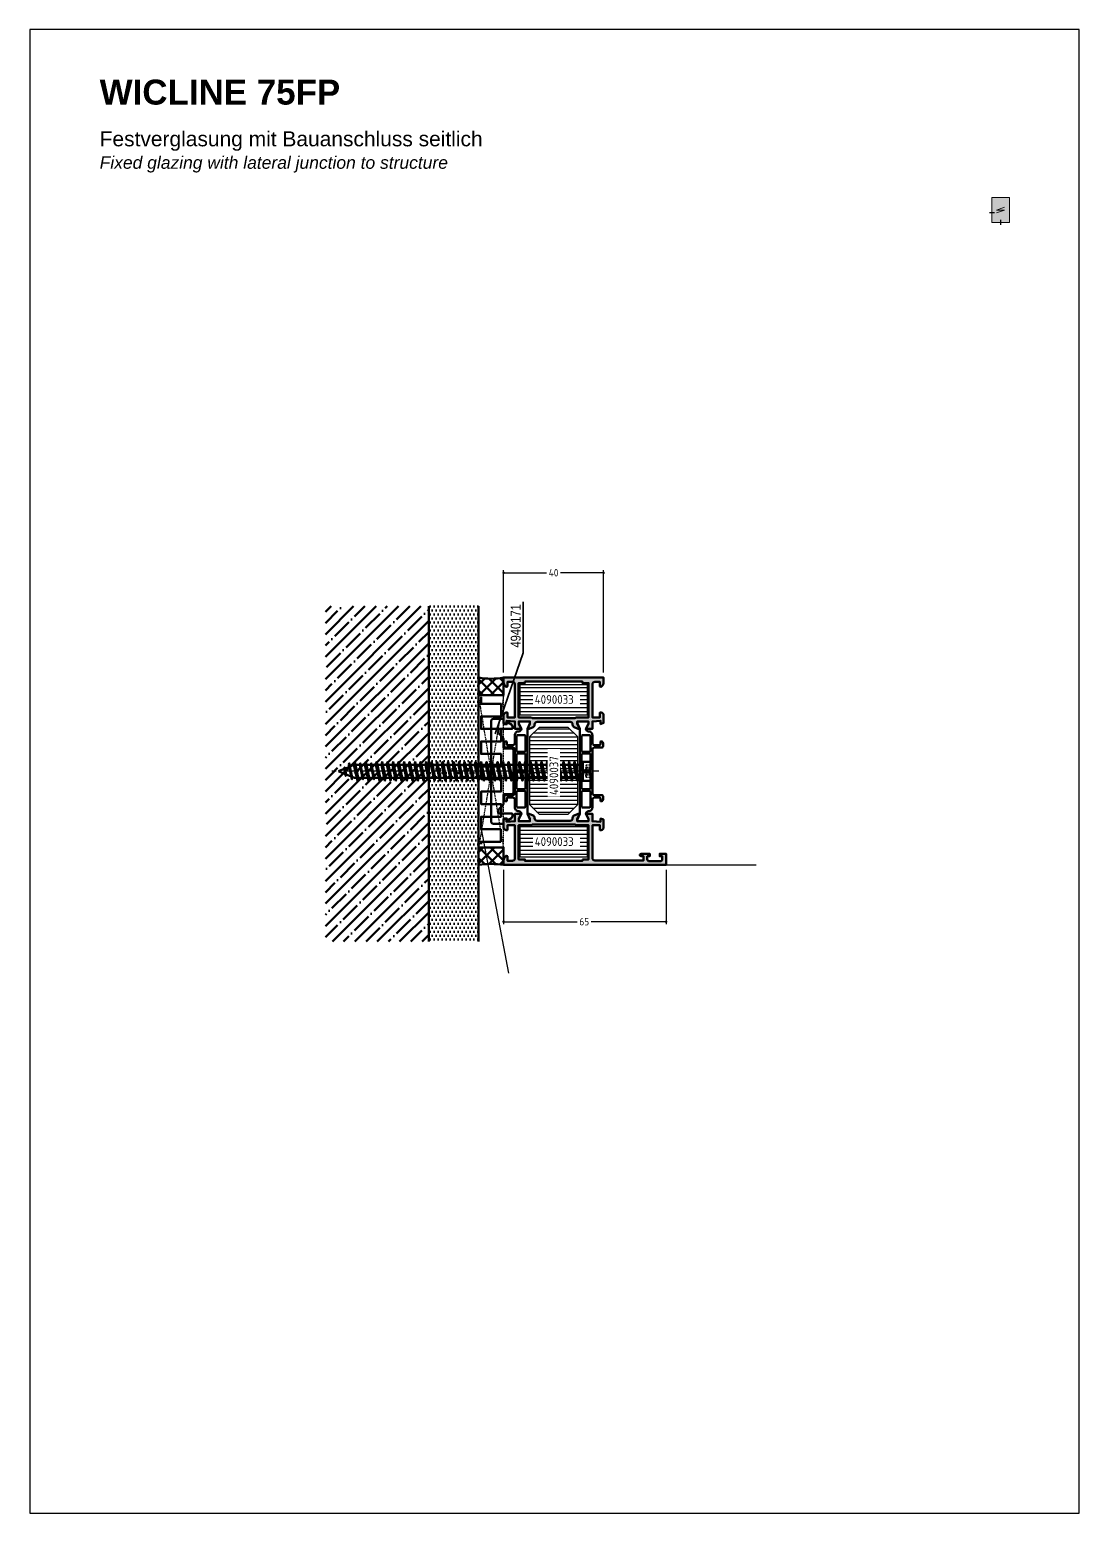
# Model space of a CAD drawing. Header units: millimetres. Extents: x -103 to 3427, y 224 to 818.
# Drawn here: x 2495 to 2915, y 224 to 818 of the extents above; entities that cross this region are included whole.
import ezdxf

# ---------------------------------------------------------------- set-up
doc = ezdxf.new("R2010")
doc.units = ezdxf.units.MM
doc.linetypes.add('CENTER', pattern=[7, 4, -1, 1, -1])
doc.linetypes.add('VERDECKT', pattern=[0.75, 0.5, -0.25])
for name, color, linetype in [('00TXT', 7, 'Continuous'), ('04TXT', 2, 'Continuous'), ('AM_6', 2, 'Continuous'), ('AM_8', 1, 'Continuous'), ('CENT_25', 40, 'CENTER'), ('CONT2', 2, 'Continuous'), ('HIDE_25', 3, 'VERDECKT'), ('THICKNESS2', 7, 'Continuous'), ('WBC-GER-ENG', 7, 'Continuous')]:
    doc.layers.add(name, color=color, linetype=linetype)
for name, color, linetype, lineweight in [('AM_0', 7, 'Continuous', 50), ('AM_5', 3, 'Continuous', 25), ('AM_S', 7, 'Continuous', 50), ('AM_SP', 30, 'Continuous', 50), ('CONST25', 7, 'Continuous', 50), ('CONST35', 7, 'Continuous', 50), ('Cont3', 70, 'Continuous', 18), ('Cont4', 10, 'Continuous', 13), ('Docu-AM_8', 1, 'Continuous', 25), ('PNR', 2, 'Continuous', 35), ('Visible (ISO)', 7, 'Continuous', 50)]:
    doc.layers.add(name, color=color, linetype=linetype, lineweight=lineweight)
doc.layers.add('BOUND_EXT', color=30, linetype='Continuous', plot=False)
doc.styles.add('HBS_DIMTEXTSTYLE', font='isocp.shx')
doc.styles.get("Standard").update_dxf_attribs({"font": 'ISOCP.SHX'})
doc.styles.add('SWISS', font='swiss.ttf')
doc.styles.add('SWISSB', font='swissb.ttf')
doc.styles.add('SWISSL', font='swissl.ttf')
doc.dimstyles.new('HBS_Cata_1-1', dxfattribs={"dimtxt": 3, "dimasz": 1, "dimexe": 1, "dimexo": 2, "dimgap": 1, "dimtad": 0, "dimtoh": 1, "dimdec": 1, "dimdsep": 46, "dimtxsty": 'HBS_DIMTEXTSTYLE', "dimblk": 'DOT', "dimcen": 0, "dimclrd": 256, "dimclre": 256, "dimclrt": 2, "dimadec": 0, "dimazin": 2, "dimtp": 0.1, "dimtm": 0.1, "dimtfac": 0.7, "dimtdec": 1, "dimtmove": 0, "dimatfit": 3, "dimldrblk": 'NONE', "dimfxl": 1, "dimlwd": -1, "dimlwe": -1, "dimarcsym": 1})
pattern_1 = [(0, (2399.9463, 358.4887), (0.79375, 1.5875), [0, -1.5875])]

# ---------------------------------------------------------------- blocks, each defined once
blk = doc.blocks.new('$$_EX')
at = {"layer": 'BOUND_EXT'}
for p, q in [((210, 297), (0, 297)), ((0, 297), (0, 0)), ((210, 0), (210, 297)), ((0, 0), (210, 0))]:
    blk.add_line(p, q, dxfattribs=at)
blk = doc.blocks.new('Opening01')
at = {"layer": 'AM_0', "ltscale": 0.1}
h = blk.add_hatch(color=256, dxfattribs=at)
h.set_gradient(color1=(173, 173, 173), rotation=135, centered=1, tint=1, name='CURVED')
h.paths.add_polyline_path([(189, 258.4), (196, 258.4), (196, 268.4), (189, 268.4)])
at = {"layer": 'Cont3'}
blk.add_lwpolyline([(189, 258.4), (196, 258.4), (196, 268.4), (189, 268.4)], close=True, dxfattribs=at)
at = {"layer": 'Cont4'}
blk.add_lwpolyline([(190.9, 262.3), (194.1, 263.4), (190.9, 263.4), (194.1, 264.5)], dxfattribs=at)
blk = doc.blocks.new('Linie Konstruktionsschnitt')
at = {"layer": 'CONT2'}
blk.add_line((0, -1), (0, 1), dxfattribs=at)
blk = doc.blocks.new('Schraube')
at = {"layer": 'CENT_25'}
blk.add_line((4235.9, 1223.88), (4129.07, 1223.88), dxfattribs=at)
at = {"layer": 'CONST25'}
for p, q in [((4131.76, 1223.88), (4134.02, 1224.82)), ((4131.76, 1223.88), (4134.49, 1222.75)), ((4134.02, 1224.82), (4134.49, 1222.75)), ((4134.32, 1224.94), (4136.1, 1225.68)), ((4134.32, 1224.94), (4134.84, 1222.61)), ((4136.37, 1225.79), (4137.99, 1226.46)), ((4138.56, 1226.53), (4140.32, 1226.53)), ((4140.61, 1226.53), (4142.37, 1226.53)), ((4142.96, 1226.53), (4144.72, 1226.53)), ((4145.01, 1226.53), (4146.77, 1226.53)), ((4147.36, 1226.53), (4148.97, 1226.53)), ((4149.56, 1226.53), (4151.17, 1226.53)), ((4151.76, 1226.53), (4153.37, 1226.53)), ((4153.96, 1226.53), (4155.57, 1226.53)), ((4156.16, 1226.53), (4157.77, 1226.53)), ((4158.36, 1226.53), (4159.97, 1226.53)), ((4160.56, 1226.53), (4162.17, 1226.53)), ((4162.76, 1226.53), (4164.37, 1226.53)), ((4164.96, 1226.53), (4166.57, 1226.53)), ((4167.16, 1226.53), (4168.77, 1226.53)), ((4169.36, 1226.53), (4170.97, 1226.53)), ((4171.56, 1226.53), (4173.17, 1226.53)), ((4173.76, 1226.53), (4175.37, 1226.53)), ((4175.96, 1226.53), (4177.57, 1226.53)), ((4178.16, 1226.53), (4179.77, 1226.53)), ((4180.36, 1226.53), (4181.97, 1226.53)), ((4182.56, 1226.53), (4184.17, 1226.53)), ((4184.76, 1226.53), (4186.37, 1226.53)), ((4186.96, 1226.53), (4188.57, 1226.53)), ((4189.16, 1226.53), (4190.77, 1226.53)), ((4191.36, 1226.53), (4192.97, 1226.53)), ((4193.56, 1226.53), (4195.17, 1226.53)), ((4195.76, 1226.53), (4197.37, 1226.53)), ((4197.96, 1226.53), (4199.57, 1226.53)), ((4200.16, 1226.53), (4201.77, 1226.53)), ((4202.36, 1226.53), (4203.97, 1226.53)), ((4204.56, 1226.53), (4206.17, 1226.53)), ((4206.76, 1226.53), (4208.37, 1226.53)), ((4208.96, 1226.53), (4210.57, 1226.53)), ((4211.16, 1226.53), (4212.77, 1226.53)), ((4213.36, 1226.53), (4214.97, 1226.53)), ((4215.56, 1226.53), (4217.17, 1226.53)), ((4217.76, 1226.53), (4219.37, 1226.53)), ((4219.96, 1226.53), (4221.57, 1226.53)), ((4222.16, 1226.53), (4223.77, 1226.53)), ((4224.36, 1226.53), (4225.97, 1226.53)), ((4226.56, 1226.53), (4229.56, 1226.53)), ((4134.84, 1222.61), (4136.91, 1221.75)), ((4137.23, 1221.62), (4138.16, 1221.23)), ((4138.16, 1221.23), (4139.07, 1221.23)), ((4139.66, 1221.23), (4141.42, 1221.23)), ((4141.71, 1221.23), (4143.47, 1221.23)), ((4144.06, 1221.23), (4145.82, 1221.23)), ((4146.11, 1221.23), (4147.87, 1221.23)), ((4148.46, 1221.23), (4150.07, 1221.23)), ((4150.66, 1221.23), (4152.27, 1221.23)), ((4152.86, 1221.23), (4154.47, 1221.23)), ((4155.06, 1221.23), (4156.67, 1221.23)), ((4157.26, 1221.23), (4158.87, 1221.23)), ((4159.46, 1221.23), (4161.07, 1221.23)), ((4161.66, 1221.23), (4163.27, 1221.23)), ((4163.86, 1221.23), (4165.47, 1221.23)), ((4166.06, 1221.23), (4167.67, 1221.23)), ((4168.26, 1221.23), (4169.87, 1221.23)), ((4170.46, 1221.23), (4172.07, 1221.23)), ((4172.66, 1221.23), (4174.27, 1221.23)), ((4174.86, 1221.23), (4176.47, 1221.23)), ((4177.06, 1221.23), (4178.67, 1221.23)), ((4179.26, 1221.23), (4180.87, 1221.23)), ((4181.46, 1221.23), (4183.07, 1221.23)), ((4183.66, 1221.23), (4185.27, 1221.23)), ((4185.86, 1221.23), (4187.47, 1221.23)), ((4188.06, 1221.23), (4189.67, 1221.23)), ((4190.26, 1221.23), (4191.87, 1221.23)), ((4192.46, 1221.23), (4194.07, 1221.23)), ((4194.66, 1221.23), (4196.27, 1221.23)), ((4196.86, 1221.23), (4198.47, 1221.23)), ((4199.06, 1221.23), (4200.67, 1221.23)), ((4201.26, 1221.23), (4202.87, 1221.23)), ((4203.46, 1221.23), (4205.07, 1221.23)), ((4205.66, 1221.23), (4207.27, 1221.23)), ((4207.86, 1221.23), (4209.47, 1221.23)), ((4210.06, 1221.23), (4211.67, 1221.23)), ((4212.26, 1221.23), (4213.87, 1221.23)), ((4214.46, 1221.23), (4216.07, 1221.23)), ((4216.66, 1221.23), (4218.27, 1221.23)), ((4218.86, 1221.23), (4220.47, 1221.23)), ((4221.06, 1221.23), (4222.67, 1221.23)), ((4223.26, 1221.23), (4224.87, 1221.23)), ((4225.46, 1221.23), (4227.07, 1221.23)), ((4227.66, 1221.23), (4229.56, 1221.23))]:
    blk.add_line(p, q, dxfattribs=at)
for points in [[(4134.02, 1224.82), (4134.19, 1225.43), (4134.32, 1224.94)], [(4134.49, 1222.75), (4134.68, 1222.04), (4134.84, 1222.61)]]:
    blk.add_lwpolyline(points, dxfattribs=at)
for points in [[(4135.92, 1226.53), (4137.02, 1221.23), (4137.16, 1220.68), (4137.31, 1221.23), (4136.21, 1226.53), (4136.06, 1227.08)], [(4139.66, 1221.23), (4138.56, 1226.53), (4138.26, 1227.63), (4137.97, 1226.53), (4139.07, 1221.23), (4139.36, 1220.13)], [(4140.32, 1226.53), (4141.42, 1221.23), (4141.56, 1220.68), (4141.71, 1221.23), (4140.61, 1226.53), (4140.46, 1227.08)], [(4144.06, 1221.23), (4142.96, 1226.53), (4142.66, 1227.63), (4142.37, 1226.53), (4143.47, 1221.23), (4143.76, 1220.13)], [(4144.72, 1226.53), (4145.82, 1221.23), (4145.96, 1220.68), (4146.11, 1221.23), (4145.01, 1226.53), (4144.86, 1227.08)], [(4148.46, 1221.23), (4147.36, 1226.53), (4147.06, 1227.63), (4146.77, 1226.53), (4147.87, 1221.23), (4148.16, 1220.13)], [(4150.66, 1221.23), (4149.56, 1226.53), (4149.26, 1227.63), (4148.97, 1226.53), (4150.07, 1221.23), (4150.36, 1220.13)], [(4152.86, 1221.23), (4151.76, 1226.53), (4151.46, 1227.63), (4151.17, 1226.53), (4152.27, 1221.23), (4152.56, 1220.13)], [(4155.06, 1221.23), (4153.96, 1226.53), (4153.66, 1227.63), (4153.37, 1226.53), (4154.47, 1221.23), (4154.76, 1220.13)], [(4157.26, 1221.23), (4156.16, 1226.53), (4155.86, 1227.63), (4155.57, 1226.53), (4156.67, 1221.23), (4156.96, 1220.13)], [(4159.46, 1221.23), (4158.36, 1226.53), (4158.06, 1227.63), (4157.77, 1226.53), (4158.87, 1221.23), (4159.16, 1220.13)], [(4161.66, 1221.23), (4160.56, 1226.53), (4160.26, 1227.63), (4159.97, 1226.53), (4161.07, 1221.23), (4161.36, 1220.13)], [(4163.86, 1221.23), (4162.76, 1226.53), (4162.46, 1227.63), (4162.17, 1226.53), (4163.27, 1221.23), (4163.56, 1220.13)], [(4166.06, 1221.23), (4164.96, 1226.53), (4164.66, 1227.63), (4164.37, 1226.53), (4165.47, 1221.23), (4165.76, 1220.13)], [(4168.26, 1221.23), (4167.16, 1226.53), (4166.86, 1227.63), (4166.57, 1226.53), (4167.67, 1221.23), (4167.96, 1220.13)], [(4170.46, 1221.23), (4169.36, 1226.53), (4169.06, 1227.63), (4168.77, 1226.53), (4169.87, 1221.23), (4170.16, 1220.13)], [(4172.66, 1221.23), (4171.56, 1226.53), (4171.26, 1227.63), (4170.97, 1226.53), (4172.07, 1221.23), (4172.36, 1220.13)], [(4174.86, 1221.23), (4173.76, 1226.53), (4173.46, 1227.63), (4173.17, 1226.53), (4174.27, 1221.23), (4174.56, 1220.13)], [(4177.06, 1221.23), (4175.96, 1226.53), (4175.66, 1227.63), (4175.37, 1226.53), (4176.47, 1221.23), (4176.76, 1220.13)], [(4179.26, 1221.23), (4178.16, 1226.53), (4177.86, 1227.63), (4177.57, 1226.53), (4178.67, 1221.23), (4178.96, 1220.13)], [(4181.46, 1221.23), (4180.36, 1226.53), (4180.06, 1227.63), (4179.77, 1226.53), (4180.87, 1221.23), (4181.16, 1220.13)], [(4183.66, 1221.23), (4182.56, 1226.53), (4182.26, 1227.63), (4181.97, 1226.53), (4183.07, 1221.23), (4183.36, 1220.13)], [(4185.86, 1221.23), (4184.76, 1226.53), (4184.46, 1227.63), (4184.17, 1226.53), (4185.27, 1221.23), (4185.56, 1220.13)], [(4188.06, 1221.23), (4186.96, 1226.53), (4186.66, 1227.63), (4186.37, 1226.53), (4187.47, 1221.23), (4187.76, 1220.13)], [(4190.26, 1221.23), (4189.16, 1226.53), (4188.86, 1227.63), (4188.57, 1226.53), (4189.67, 1221.23), (4189.96, 1220.13)], [(4192.46, 1221.23), (4191.36, 1226.53), (4191.06, 1227.63), (4190.77, 1226.53), (4191.87, 1221.23), (4192.16, 1220.13)], [(4194.66, 1221.23), (4193.56, 1226.53), (4193.26, 1227.63), (4192.97, 1226.53), (4194.07, 1221.23), (4194.36, 1220.13)], [(4196.86, 1221.23), (4195.76, 1226.53), (4195.46, 1227.63), (4195.17, 1226.53), (4196.27, 1221.23), (4196.56, 1220.13)], [(4199.06, 1221.23), (4197.96, 1226.53), (4197.66, 1227.63), (4197.37, 1226.53), (4198.47, 1221.23), (4198.76, 1220.13)], [(4201.26, 1221.23), (4200.16, 1226.53), (4199.86, 1227.63), (4199.57, 1226.53), (4200.67, 1221.23), (4200.96, 1220.13)], [(4203.46, 1221.23), (4202.36, 1226.53), (4202.06, 1227.63), (4201.77, 1226.53), (4202.87, 1221.23), (4203.16, 1220.13)], [(4205.66, 1221.23), (4204.56, 1226.53), (4204.26, 1227.63), (4203.97, 1226.53), (4205.07, 1221.23), (4205.36, 1220.13)], [(4207.86, 1221.23), (4206.76, 1226.53), (4206.46, 1227.63), (4206.17, 1226.53), (4207.27, 1221.23), (4207.56, 1220.13)], [(4210.06, 1221.23), (4208.96, 1226.53), (4208.66, 1227.63), (4208.37, 1226.53), (4209.47, 1221.23), (4209.76, 1220.13)], [(4212.26, 1221.23), (4211.16, 1226.53), (4210.86, 1227.63), (4210.57, 1226.53), (4211.67, 1221.23), (4211.96, 1220.13)], [(4214.46, 1221.23), (4213.36, 1226.53), (4213.06, 1227.63), (4212.77, 1226.53), (4213.87, 1221.23), (4214.16, 1220.13)], [(4216.66, 1221.23), (4215.56, 1226.53), (4215.26, 1227.63), (4214.97, 1226.53), (4216.07, 1221.23), (4216.36, 1220.13)], [(4218.86, 1221.23), (4217.76, 1226.53), (4217.46, 1227.63), (4217.17, 1226.53), (4218.27, 1221.23), (4218.56, 1220.13)], [(4221.06, 1221.23), (4219.96, 1226.53), (4219.66, 1227.63), (4219.37, 1226.53), (4220.47, 1221.23), (4220.76, 1220.13)], [(4223.26, 1221.23), (4222.16, 1226.53), (4221.86, 1227.63), (4221.57, 1226.53), (4222.67, 1221.23), (4222.96, 1220.13)], [(4225.46, 1221.23), (4224.36, 1226.53), (4224.06, 1227.63), (4223.77, 1226.53), (4224.87, 1221.23), (4225.16, 1220.13)], [(4227.66, 1221.23), (4226.56, 1226.53), (4226.26, 1227.63), (4225.97, 1226.53), (4227.07, 1221.23), (4227.36, 1220.13)]]:
    blk.add_lwpolyline(points, close=True, dxfattribs=at)
blk.add_lwpolyline([(4233.06, 1227.73), (4229.56, 1227.73), (4229.56, 1220.03), (4233.06, 1220.03, 0.414214), (4233.36, 1220.33), (4233.36, 1227.43, 0.414214)], format="xyb", close=True, dxfattribs=at)
at = {"layer": 'HIDE_25', "linetype": 'VERDECKT'}
for points in [[(4230.93, 1226.38), (4230.33, 1223.88)], [(4230.93, 1221.38), (4230.33, 1223.88)], [(4233.28, 1225.38), (4230.88, 1225.38)], [(4233.36, 1226.38), (4230.93, 1226.38)], [(4233.36, 1224.88), (4230.93, 1224.88)], [(4233.28, 1222.38), (4230.88, 1222.38)], [(4233.36, 1222.88), (4230.93, 1222.88)], [(4233.36, 1221.38), (4230.93, 1221.38)]]:
    blk.add_lwpolyline(points, dxfattribs=at)
for centre, radius, start, end in [((4239.03, 1223.88), 8.16, 172.95849, 187.04151), ((4235.73, 1225.63), 4.85, 171.10522, 188.89478), ((4236.72, 1223.88), 3.5, 163.41492, 196.58508), ((4235.73, 1222.13), 4.85, 171.10522, 188.89478)]:
    blk.add_arc(centre, radius, start, end, dxfattribs=at)
at = {"layer": 'HIDE_25'}
for centre in [(4236.12, 1225.63), (4236.12, 1222.13)]:
    blk.add_arc(centre, 2.86, 164.78602, 195.21398, dxfattribs=at)
blk = doc.blocks.new('4090037x')
at = {"layer": 'AM_8'}
h = blk.add_hatch(dxfattribs=at)
h.set_pattern_fill('ANSI31', color=256, scale=0.5, angle=45)
h.set_pattern_definition([(90, (-685.7828, -356.0314), (-1.5875, 3e-16), [])])
h.paths.add_polyline_path([(144.64, 1346.48), (140.84, 1350.28), (140.84, 1361.68), (144.64, 1365.48), (172.04, 1365.48), (175.84, 1361.68), (175.84, 1350.28), (172.04, 1346.48)])
at = {"layer": 'AM_6'}
blk.add_lwpolyline([(175.84, 1350.28), (172.04, 1346.48), (144.64, 1346.48), (140.84, 1350.28), (140.84, 1361.68), (144.64, 1365.48), (172.04, 1365.48), (175.84, 1361.68), (175.84, 1350.33)], dxfattribs=at)
at = {"layer": '04TXT', "insert": (148.61, 1357.62), "char_height": 3.5, "attachment_point": 1, "bg_fill": 3, "box_fill_scale": 1.2, "bg_fill_color": 256, "bg_fill_transparency": 0}
blk.add_mtext_dynamic_manual_height_columns('{\\C7;4090037}', width=17.6993, gutter_width=12.5, heights=[3.5], dxfattribs=at)
blk = doc.blocks.new('4090033x')
at = {"layer": 'AM_8'}
h = blk.add_hatch(dxfattribs=at)
h.set_pattern_fill('ANSI31', color=256, scale=0.5, angle=45)
h.set_pattern_definition([(90, (-662.6117, -355.7814), (-1.5875, 3e-16), [])])
h.paths.add_polyline_path([(123.89, 1342.48), (135.89, 1342.48), (135.89, 1369.48), (123.89, 1369.48)])
at = {"layer": 'AM_6'}
blk.add_lwpolyline([(123.89, 1342.48), (135.89, 1342.48), (135.89, 1369.48), (123.89, 1369.48)], close=True, dxfattribs=at)
at = {"layer": '04TXT', "insert": (128.04, 1348.45), "char_height": 3.5, "attachment_point": 1, "rotation": 90, "bg_fill": 3, "box_fill_scale": 1.2, "bg_fill_color": 256, "bg_fill_transparency": 0}
blk.add_mtext_dynamic_manual_height_columns('{\\C7;4090033}', width=17.3352, gutter_width=12.5, heights=[3.5], dxfattribs=at)
blk = doc.blocks.new('4940171x')
at = {"layer": 'Visible (ISO)'}
for p, q in [((5067.09, -4013.34), (5067.09, -4014.07)), ((5067.29, -4014.27), (5072.49, -4014.27)), ((5068.93, -4011.71), (5067.59, -4012.48)), ((5069.19, -4011.67), (5069.08, -4011.67)), ((5069.29, -4012.22), (5069.29, -4011.77)), ((5070.49, -4012.32), (5069.39, -4012.32)), ((5070.69, -4010.42), (5070.69, -4012.12)), ((5074.69, -4010.22), (5070.89, -4010.22)), ((5072.69, -4014.47), (5072.69, -4015.93)), ((5075.69, -4011.22), (5075.69, -4051.22)), ((5070.69, -4018.43), (5070.69, -4021.82)), ((5072.63, -4016.08), (5070.99, -4017.72)), ((5066.69, -4023.02), (5066.69, -4039.42)), ((5070.49, -4022.02), (5067.69, -4022.02)), ((5070.49, -4040.42), (5067.69, -4040.42)), ((5070.69, -4044), (5070.69, -4040.62)), ((5072.63, -4046.36), (5070.99, -4044.71)), ((5067.09, -4049.09), (5067.09, -4048.37)), ((5067.29, -4048.17), (5072.49, -4048.17)), ((5068.93, -4050.73), (5067.59, -4049.96)), ((5069.19, -4050.77), (5069.08, -4050.77)), ((5069.29, -4050.22), (5069.29, -4050.67)), ((5070.49, -4050.12), (5069.39, -4050.12)), ((5070.69, -4052.02), (5070.69, -4050.32)), ((5072.69, -4047.97), (5072.69, -4046.5)), ((5074.69, -4052.22), (5070.89, -4052.22))]:
    blk.add_line(p, q, dxfattribs=at)
for centre, radius, start, end in [((5068.09, -4013.34), 1, 120, 180), ((5067.29, -4014.07), 0.2, 180, 270), ((5069.08, -4011.97), 0.3, 90, 120), ((5069.19, -4011.77), 0.1, 0, 90), ((5069.39, -4012.22), 0.1, 180, 270), ((5070.49, -4012.12), 0.2, 270, 0), ((5070.89, -4010.42), 0.2, 90, 180), ((5072.49, -4014.47), 0.2, 0, 90), ((5074.69, -4011.22), 1, 0, 90), ((5071.69, -4018.43), 1, 135, 180), ((5072.49, -4015.93), 0.2, 315, 0), ((5067.69, -4023.02), 1, 90, 180), ((5070.49, -4021.82), 0.2, 270, 0), ((5067.69, -4039.42), 1, 180, 270), ((5070.49, -4040.62), 0.2, 0, 90), ((5071.69, -4044), 1, 180, 225), ((5067.29, -4048.37), 0.2, 90, 180), ((5068.09, -4049.09), 1, 180, 240), ((5069.08, -4050.47), 0.3, 240, 270), ((5069.19, -4050.67), 0.1, 270, 0), ((5069.39, -4050.22), 0.1, 90, 180), ((5070.49, -4050.32), 0.2, 0, 90), ((5072.49, -4047.97), 0.2, 270, 0), ((5072.49, -4046.5), 0.2, 0, 45), ((5070.89, -4052.02), 0.2, 180, 270), ((5074.69, -4051.22), 1, 270, 0)]:
    blk.add_arc(centre, radius, start, end, dxfattribs=at)
blk = doc.blocks.new('A-1311073_docu_wos')
at = {"layer": 'Docu-AM_8'}
h = blk.add_hatch(color=256, dxfattribs=at)
edge = h.paths.add_edge_path()
edge.add_line((20.5, 29.8), (19.77, 28.19))
edge.add_arc((18.86, 28.6), 1, 270, 335.55605, ccw=False)
edge.add_line((18.86, 27.6), (18.7, 27.6))
edge.add_arc((18.7, 26.6), 1, 90, 180)
edge.add_line((17.7, 26.6), (17.7, 13.4))
edge.add_arc((18.7, 13.4), 1, 180, 270)
edge.add_line((18.7, 12.4), (18.86, 12.4))
edge.add_arc((18.86, 11.4), 1, 24.44395, 90, ccw=False)
edge.add_line((19.77, 11.81), (20.5, 10.2))
edge.add_line((20.5, 10.2), (20.5, 9.5))
edge.add_line((20.5, 9.5), (18.3, 10.5))
edge.add_line((18.3, 10.5), (17.5, 10.5))
edge.add_line((17.5, 10.5), (17.5, 6.1))
edge.add_line((17.5, 6.1), (18.3, 6.1))
edge.add_line((18.3, 6.1), (20.5, 7.1))
edge.add_line((20.5, 7.1), (20.5, 4.5))
edge.add_line((20.5, 4.5), (17.5, 4.5))
edge.add_line((17.5, 4.5), (17.28, 1.2))
edge.add_line((17.28, 1.2), (18.59, 1.2))
edge.add_line((18.59, 1.2), (18.15, 0))
edge.add_line((18.15, 0), (15, 0))
edge.add_arc((15, 1), 1, 180, 270, ccw=False)
edge.add_line((14, 1), (14, 1.5))
edge.add_line((14, 1.5), (15.9, 1.5))
edge.add_line((15.9, 1.5), (15.9, 4.5))
edge.add_line((15.9, 4.5), (2.7, 4.5))
edge.add_arc((2.7, 3.5), 1, 90, 180)
edge.add_line((1.7, 3.5), (1.7, 1.5))
edge.add_line((1.7, 1.5), (3.5, 1.5))
edge.add_line((3.5, 1.5), (3.71, 0.99))
edge.add_line((3.71, 0.99), (3.31, 0.59))
edge.add_arc((1.9, 2), 2, 270, 315, ccw=False)
edge.add_line((1.9, 0), (0, 0))
edge.add_line((0, 0), (0, 65))
edge.add_line((0, 65), (4.5, 65))
edge.add_line((4.5, 65), (4.5, 62.5))
edge.add_line((4.5, 62.5), (3.5, 62.5))
edge.add_line((3.5, 62.5), (3.5, 63.5))
edge.add_line((3.5, 63.5), (2.3, 63.5))
edge.add_arc((2.3, 62.7), 0.8, 90, 180)
edge.add_line((1.5, 62.7), (1.5, 58.3))
edge.add_arc((2.3, 58.3), 0.8, 180, 270)
edge.add_line((2.3, 57.5), (3.5, 57.5))
edge.add_line((3.5, 57.5), (3.5, 58.5))
edge.add_line((3.5, 58.5), (4.5, 58.5))
edge.add_line((4.5, 58.5), (4.5, 55))
edge.add_arc((4, 55), 0.5, -180, 0, ccw=False)
edge.add_line((3.5, 55), (3.5, 56))
edge.add_line((3.5, 56), (1.8, 56))
edge.add_line((1.8, 56), (1.8, 36.5))
edge.add_arc((2.8, 36.5), 1, 180, 270)
edge.add_line((2.8, 35.5), (15.9, 35.5))
edge.add_line((15.9, 35.5), (15.9, 38.5))
edge.add_line((15.9, 38.5), (14, 38.5))
edge.add_line((14, 38.5), (14, 39))
edge.add_arc((15, 39), 1, 90, 180, ccw=False)
edge.add_line((15, 40), (18.15, 40))
edge.add_line((18.15, 40), (18.59, 38.8))
edge.add_line((18.59, 38.8), (17.28, 38.8))
edge.add_line((17.28, 38.8), (17.5, 35.5))
edge.add_line((17.5, 35.5), (20.5, 35.5))
edge.add_line((20.5, 35.5), (20.5, 32.9))
edge.add_line((20.5, 32.9), (18.3, 33.9))
edge.add_line((18.3, 33.9), (17.5, 33.9))
edge.add_line((17.5, 33.9), (17.5, 29.5))
edge.add_line((17.5, 29.5), (18.3, 29.5))
edge.add_line((18.3, 29.5), (20.5, 30.5))
edge.add_line((20.5, 30.5), (20.5, 29.8))
edge = h.paths.add_edge_path(flags=0)
edge.add_line((2.2, 31.5), (2.2, 34))
edge.add_line((2.2, 34), (15.9, 34))
edge.add_line((15.9, 34), (15.9, 29.65))
edge.add_arc((17.95, 29.65), 2.05, 180, 205.6256)
edge.add_arc((15.2, 28.33), 1, 0, 25.6256, ccw=False)
edge.add_line((16.2, 28.33), (16.2, 11.67))
edge.add_arc((15.2, 11.67), 1, -25.6256, 0, ccw=False)
edge.add_arc((17.95, 10.35), 2.05, 154.3744, 180)
edge.add_line((15.9, 10.35), (15.9, 6))
edge.add_line((15.9, 6), (2.2, 6))
edge.add_line((2.2, 6), (2.2, 8.5))
edge.add_line((2.2, 8.5), (1.6, 8.5))
edge.add_line((1.6, 8.5), (1.6, 31.5))
edge.add_line((1.6, 31.5), (2.2, 31.5))
h = blk.add_hatch(color=256, dxfattribs=at)
edge = h.paths.add_edge_path()
edge.add_line((54.5, 29.8), (54.5, 30.5))
edge.add_line((54.5, 30.5), (56.7, 29.5))
edge.add_line((56.7, 29.5), (57.5, 29.5))
edge.add_line((57.5, 29.5), (57.5, 33.9))
edge.add_line((57.5, 33.9), (56.7, 33.9))
edge.add_line((56.7, 33.9), (54.5, 32.9))
edge.add_line((54.5, 32.9), (54.5, 35.5))
edge.add_line((54.5, 35.5), (57.5, 35.5))
edge.add_line((57.5, 35.5), (57.72, 38.8))
edge.add_line((57.72, 38.8), (56.41, 38.8))
edge.add_line((56.41, 38.8), (56.85, 40))
edge.add_line((56.85, 40), (60, 40))
edge.add_arc((60, 39), 1, 360, 450, ccw=False)
edge.add_line((61, 39), (61, 38.5))
edge.add_line((61, 38.5), (59.1, 38.5))
edge.add_line((59.1, 38.5), (59.1, 35.5))
edge.add_line((59.1, 35.5), (72.3, 35.5))
edge.add_arc((72.3, 36.5), 1, 270, 360)
edge.add_line((73.3, 36.5), (73.3, 38.5))
edge.add_line((73.3, 38.5), (71.5, 38.5))
edge.add_line((71.5, 38.5), (71.29, 39.01))
edge.add_line((71.29, 39.01), (71.69, 39.41))
edge.add_arc((73.1, 38), 2, 450, 495, ccw=False)
edge.add_line((73.1, 40), (75, 40))
edge.add_line((75, 40), (75, 0))
edge.add_line((75, 0), (73.1, 0))
edge.add_arc((73.1, 2), 2, 225, 270, ccw=False)
edge.add_line((71.69, 0.59), (71.29, 0.99))
edge.add_line((71.29, 0.99), (71.5, 1.5))
edge.add_line((71.5, 1.5), (73.3, 1.5))
edge.add_line((73.3, 1.5), (73.3, 3.5))
edge.add_arc((72.3, 3.5), 1, 360, 450)
edge.add_line((72.3, 4.5), (59.1, 4.5))
edge.add_line((59.1, 4.5), (59.1, 1.5))
edge.add_line((59.1, 1.5), (61, 1.5))
edge.add_line((61, 1.5), (61, 1))
edge.add_arc((60, 1), 1, 270, 360, ccw=False)
edge.add_line((60, 0), (56.85, 0))
edge.add_line((56.85, 0), (56.41, 1.2))
edge.add_line((56.41, 1.2), (57.72, 1.2))
edge.add_line((57.72, 1.2), (57.5, 4.5))
edge.add_line((57.5, 4.5), (54.5, 4.5))
edge.add_line((54.5, 4.5), (54.5, 7.1))
edge.add_line((54.5, 7.1), (56.7, 6.1))
edge.add_line((56.7, 6.1), (57.5, 6.1))
edge.add_line((57.5, 6.1), (57.5, 10.5))
edge.add_line((57.5, 10.5), (56.7, 10.5))
edge.add_line((56.7, 10.5), (54.5, 9.5))
edge.add_line((54.5, 9.5), (54.5, 10.2))
edge.add_line((54.5, 10.2), (55.23, 11.81))
edge.add_arc((56.14, 11.4), 1, 450, 515.55605, ccw=False)
edge.add_line((56.14, 12.4), (56.3, 12.4))
edge.add_arc((56.3, 13.4), 1, 270, 360)
edge.add_line((57.3, 13.4), (57.3, 26.6))
edge.add_arc((56.3, 26.6), 1, 360, 450)
edge.add_line((56.3, 27.6), (56.14, 27.6))
edge.add_arc((56.14, 28.6), 1, 204.44395, 270, ccw=False)
edge.add_line((55.23, 28.19), (54.5, 29.8))
edge = h.paths.add_edge_path(flags=0)
edge.add_line((73.4, 8.5), (73.4, 31.5))
edge.add_line((73.4, 31.5), (72.8, 31.5))
edge.add_line((72.8, 31.5), (72.8, 34))
edge.add_line((72.8, 34), (59.1, 34))
edge.add_line((59.1, 34), (59.1, 29.65))
edge.add_arc((57.05, 29.65), 2.05, 334.3744, 360, ccw=False)
edge.add_arc((59.8, 28.33), 1, 514.3744, 540)
edge.add_line((58.8, 28.33), (58.8, 11.67))
edge.add_arc((59.8, 11.67), 1, 540, 565.6256)
edge.add_arc((57.05, 10.35), 2.05, 360, 385.6256, ccw=False)
edge.add_line((59.1, 10.35), (59.1, 6))
edge.add_line((59.1, 6), (72.8, 6))
edge.add_line((72.8, 6), (72.8, 8.5))
edge.add_line((72.8, 8.5), (73.4, 8.5))
at = {"layer": 'AM_S'}
for points in [[(20.5, 29.8), (19.77, 28.19, -0.294108), (18.86, 27.6), (18.7, 27.6, 0.414214), (17.7, 26.6), (17.7, 13.4, 0.414214), (18.7, 12.4), (18.86, 12.4, -0.294108), (19.77, 11.81), (20.5, 10.2), (20.5, 9.5), (18.3, 10.5), (17.5, 10.5), (17.5, 6.1), (18.3, 6.1), (20.5, 7.1), (20.5, 4.5), (17.5, 4.5), (17.28, 1.2), (18.59, 1.2), (18.15, 0), (15, 0, -0.414214), (14, 1), (14, 1.5), (15.9, 1.5), (15.9, 4.5), (2.7, 4.5, 0.414214), (1.7, 3.5), (1.7, 1.5), (3.5, 1.5), (3.71, 0.99), (3.31, 0.59, -0.198912), (1.9, 0), (0, 0), (0, 65), (4.5, 65), (4.5, 62.5), (3.5, 62.5), (3.5, 63.5), (2.3, 63.5, 0.414214), (1.5, 62.7), (1.5, 58.3, 0.414214), (2.3, 57.5), (3.5, 57.5), (3.5, 58.5), (4.5, 58.5), (4.5, 55, -1), (3.5, 55), (3.5, 56), (1.8, 56), (1.8, 36.5, 0.414214), (2.8, 35.5), (15.9, 35.5), (15.9, 38.5), (14, 38.5), (14, 39, -0.414214), (15, 40), (18.15, 40), (18.59, 38.8), (17.28, 38.8), (17.5, 35.5), (20.5, 35.5), (20.5, 32.9), (18.3, 33.9), (17.5, 33.9), (17.5, 29.5), (18.3, 29.5), (20.5, 30.5), (20.5, 29.8)], [(54.5, 29.8), (54.5, 30.5), (56.7, 29.5), (57.5, 29.5), (57.5, 33.9), (56.7, 33.9), (54.5, 32.9), (54.5, 35.5), (57.5, 35.5), (57.72, 38.8), (56.41, 38.8), (56.85, 40), (60, 40, -0.414214), (61, 39), (61, 38.5), (59.1, 38.5), (59.1, 35.5), (72.3, 35.5, 0.414214), (73.3, 36.5), (73.3, 38.5), (71.5, 38.5), (71.29, 39.01), (71.69, 39.41, -0.198912), (73.1, 40), (75, 40), (75, 0), (73.1, 0, -0.198912), (71.69, 0.59), (71.29, 0.99), (71.5, 1.5), (73.3, 1.5), (73.3, 3.5, 0.414214), (72.3, 4.5), (59.1, 4.5), (59.1, 1.5), (61, 1.5), (61, 1, -0.414214), (60, 0), (56.85, 0), (56.41, 1.2), (57.72, 1.2), (57.5, 4.5), (54.5, 4.5), (54.5, 7.1), (56.7, 6.1), (57.5, 6.1), (57.5, 10.5), (56.7, 10.5), (54.5, 9.5), (54.5, 10.2), (55.23, 11.81, -0.294108), (56.14, 12.4), (56.3, 12.4, 0.414214), (57.3, 13.4), (57.3, 26.6, 0.414214), (56.3, 27.6), (56.14, 27.6, -0.294108), (55.23, 28.19), (54.5, 29.8)], [(2.2, 31.5), (2.2, 34), (15.9, 34), (15.9, 29.65, 0.112281), (16.1, 28.76, -0.112281), (16.2, 28.33), (16.2, 11.67, -0.112281), (16.1, 11.24, 0.112281), (15.9, 10.35), (15.9, 6), (2.2, 6), (2.2, 8.5), (1.6, 8.5), (1.6, 31.5), (2.2, 31.5)], [(73.4, 8.5), (73.4, 31.5), (72.8, 31.5), (72.8, 34), (59.1, 34), (59.1, 29.65, -0.112281), (58.9, 28.76, 0.112281), (58.8, 28.33), (58.8, 11.67, 0.112281), (58.9, 11.24, -0.112281), (59.1, 10.35), (59.1, 6), (72.8, 6), (72.8, 8.5), (73.4, 8.5)]]:
    blk.add_lwpolyline(points, format="xyb", close=True, dxfattribs=at)
at = {"layer": 'AM_SP'}
for points in [[(54.5, 32.9), (54.5, 32.95), (56.5, 33.95), (57.5, 33.95), (57.5, 29.45), (56.5, 29.45), (54.5, 30.45), (54.5, 30.5), (20.5, 30.5), (20.5, 30.45), (18.5, 29.45), (17.5, 29.45), (17.5, 33.95), (18.5, 33.95), (20.5, 32.95), (20.5, 32.9, 0.414214), (21.5, 33.9), (21.5, 34, -0.414214), (23, 35.5), (26.2, 35.5, 0.414214), (27, 36.3), (27, 38.5, 0.414214), (26.8, 38.7), (25.7, 38.7, -0.414214), (25.5, 38.9), (25.5, 39, -0.414214), (26.3, 39.8), (27.5, 39.8, -0.414214), (28, 39.3), (28, 36.3, 0.414214), (28.8, 35.5), (46.2, 35.5, 0.414214), (47, 36.3), (47, 39.3, -0.414214), (47.5, 39.8), (48.7, 39.8, -0.414214), (49.5, 39), (49.5, 38.9, -0.414214), (49.3, 38.7), (48.2, 38.7, 0.414214), (48, 38.5), (48, 36.3, 0.414214), (48.8, 35.5), (52, 35.5, -0.414214), (53.5, 34), (53.5, 33.9, 0.414214), (54.5, 32.9)], [(23, 31.7), (23, 34.3, -0.414214), (23.5, 34.8), (29.2, 34.8, -0.414214), (29.7, 34.3), (29.7, 31.7, -0.414214), (29.2, 31.2), (23.5, 31.2, -0.414214), (23, 31.7)], [(30.4, 31.7), (30.4, 34.3, -0.414214), (30.9, 34.8), (36.65, 34.8, -0.414214), (37.15, 34.3), (37.15, 31.7, -0.414214), (36.65, 31.2), (30.9, 31.2, -0.414214), (30.4, 31.7)], [(44.6, 31.7, -0.414214), (44.1, 31.2), (38.35, 31.2, -0.414214), (37.85, 31.7), (37.85, 34.3, -0.414214), (38.35, 34.8), (44.1, 34.8, -0.414214), (44.6, 34.3), (44.6, 31.7)], [(45.3, 31.7), (45.3, 34.3, -0.414214), (45.8, 34.8), (51.5, 34.8, -0.414214), (52, 34.3), (52, 31.7, -0.414214), (51.5, 31.2), (45.8, 31.2, -0.414214), (45.3, 31.7)], [(54.5, 7.1), (54.5, 7.05), (56.5, 6.05), (57.5, 6.05), (57.5, 10.55), (56.5, 10.55), (54.5, 9.55), (54.5, 9.5), (20.5, 9.5), (20.5, 9.55), (18.5, 10.55), (17.5, 10.55), (17.5, 6.05), (18.5, 6.05), (20.5, 7.05), (20.5, 7.1, -0.414214), (21.5, 6.1), (21.5, 6, 0.414214), (23, 4.5), (26.2, 4.5, -0.414214), (27, 3.7), (27, 1.5, -0.414214), (26.8, 1.3), (25.7, 1.3, 0.414214), (25.5, 1.1), (25.5, 1, 0.414214), (26.3, 0.2), (27.5, 0.2, 0.414214), (28, 0.7), (28, 3.7, -0.414214), (28.8, 4.5), (46.2, 4.5, -0.414214), (47, 3.7), (47, 0.7, 0.414214), (47.5, 0.2), (48.7, 0.2, 0.414214), (49.5, 1), (49.5, 1.1, 0.414214), (49.3, 1.3), (48.2, 1.3, -0.414214), (48, 1.5), (48, 3.7, -0.414214), (48.8, 4.5), (52, 4.5, 0.414214), (53.5, 6), (53.5, 6.1, -0.414214), (54.5, 7.1)], [(23, 8.3), (23, 5.7, 0.414214), (23.5, 5.2), (29.2, 5.2, 0.414214), (29.7, 5.7), (29.7, 8.3, 0.414214), (29.2, 8.8), (23.5, 8.8, 0.414214), (23, 8.3)], [(30.4, 8.3), (30.4, 5.7, 0.414214), (30.9, 5.2), (36.65, 5.2, 0.414214), (37.15, 5.7), (37.15, 8.3, 0.414214), (36.65, 8.8), (30.9, 8.8, 0.414214), (30.4, 8.3)], [(44.6, 8.3, 0.414214), (44.1, 8.8), (38.35, 8.8, 0.414214), (37.85, 8.3), (37.85, 5.7, 0.414214), (38.35, 5.2), (44.1, 5.2, 0.414214), (44.6, 5.7), (44.6, 8.3)], [(45.3, 8.3), (45.3, 5.7, 0.414214), (45.8, 5.2), (51.5, 5.2, 0.414214), (52, 5.7), (52, 8.3, 0.414214), (51.5, 8.8), (45.8, 8.8, 0.414214), (45.3, 8.3)]]:
    blk.add_lwpolyline(points, format="xyb", close=True, dxfattribs=at)
blk = doc.blocks.new('_Dot')
at = {"color": 0, "linetype": 'ByBlock', "lineweight": -2}
blk.add_line((-0.5, 0), (-1, 0), dxfattribs=at)
at = {"color": 0, "linetype": 'ByBlock', "const_width": 0.5}
blk.add_lwpolyline([(-0.25, 0, 1), (0.25, 0, 1)], format="xyb", close=True, dxfattribs=at)
blk = doc.blocks.new('*D147')
at = {"layer": 'AM_5', "transparency": 16777216}
for p, q in [((2684.86, 560.64), (2684.86, 601.64)), ((2685.86, 600.64), (2702.06, 600.64)), ((2723.86, 600.64), (2707.66, 600.64)), ((2724.86, 560.64), (2724.86, 601.64))]:
    blk.add_line(p, q, dxfattribs=at)
at = {"layer": 'Defpoints', "color": 0, "transparency": 16777216}
for p in [(2724.86, 600.64), (2684.86, 558.64), (2724.86, 558.64)]:
    blk.add_point(p, dxfattribs=at)
at = {"layer": 'AM_5', "transparency": 16777216, "rotation": 180}
blk.add_blockref('_Dot', (2684.86, 600.64), dxfattribs=at)
at = {"layer": 'AM_5', "transparency": 16777216}
blk.add_blockref('_Dot', (2724.86, 600.64), dxfattribs=at)
at = {"layer": 'AM_5', "color": 2, "transparency": 16777216, "insert": (2704.86, 600.64), "char_height": 3, "attachment_point": 5, "style": 'HBS_DIMTEXTSTYLE'}
blk.add_mtext('40', dxfattribs=at)
blk = doc.blocks.new('_None')
blk = doc.blocks.new('*D148')
at = {"layer": 'AM_5', "transparency": 16777216}
for p, q in [((2684.86, 481.64), (2684.86, 459.93)), ((2749.86, 481.64), (2749.86, 459.93)), ((2685.86, 460.93), (2714.33, 460.93)), ((2748.86, 460.93), (2719.93, 460.93))]:
    blk.add_line(p, q, dxfattribs=at)
at = {"layer": 'Defpoints', "color": 0, "transparency": 16777216}
for p in [(2684.86, 483.64), (2749.86, 483.64), (2684.86, 460.93)]:
    blk.add_point(p, dxfattribs=at)
at = {"layer": 'AM_5', "transparency": 16777216, "rotation": 180}
blk.add_blockref('_Dot', (2684.86, 460.93), dxfattribs=at)
at = {"layer": 'AM_5', "transparency": 16777216}
blk.add_blockref('_Dot', (2749.86, 460.93), dxfattribs=at)
at = {"layer": 'AM_5', "color": 2, "transparency": 16777216, "insert": (2717.13, 460.93), "char_height": 3, "attachment_point": 5, "style": 'HBS_DIMTEXTSTYLE'}
blk.add_mtext('65', dxfattribs=at)

msp = doc.modelspace()

# ---------------------------------------------------------------- hatches: boundary and pattern name
at = {"layer": 'CONST25'}
h = msp.add_hatch(dxfattribs=at)
h.set_pattern_fill('ANSI35', color=256, style=0)
h.set_pattern_definition([(45, (2410.7566, 211.523), (-4.49013, 4.49013), []), (45, (2415.247, 211.523), (-4.49013, 4.49013), [7.9375, -1.5875, 0, -1.5875])])
h.paths.add_polyline_path([(2654.87, 515.25), (2613.54, 515.25), (2613.54, 453.01), (2654.87, 453.01)])
h.paths.add_polyline_path([(2654.87, 520.23), (2613.54, 520.25), (2613.54, 515.25), (2654.87, 515.25)])
h.paths.add_polyline_path([(2654.87, 525.25), (2613.57, 525.25), (2613.57, 520.25), (2654.87, 520.23)])
h.paths.add_polyline_path([(2654.87, 587.24), (2613.54, 587.24), (2613.54, 525.25), (2654.87, 525.25)])
h = msp.add_hatch(dxfattribs=at)
h.set_pattern_fill('DOTS', color=256, style=0)
h.set_pattern_definition(pattern_1)
h.paths.add_polyline_path([(2674.86, 587.24), (2654.87, 587.24), (2654.87, 525.25), (2674.86, 525.25), (2674.86, 551.64)])
h.paths.add_polyline_path([(2674.86, 525.25), (2654.87, 525.25), (2654.87, 520.23), (2674.86, 520.2)])
h = msp.add_hatch(dxfattribs=at)
h.set_pattern_fill('ANSI37', color=256, style=0)
h.set_pattern_definition([(45, (2386.3083, -244.5634), (-2.245064, 2.245064), []), (135, (2386.3083, -244.5634), (-2.245064, -2.245064), [])])
h.paths.add_polyline_path([(2684.86, 558.64, -0.08392), (2674.86, 558.64), (2674.86, 551.64), (2684.86, 551.64)])
h = msp.add_hatch(dxfattribs=at)
h.set_pattern_fill('DOTS', color=256, style=0)
h.set_pattern_definition(pattern_1)
h.paths.add_polyline_path([(2654.87, 453.04), (2674.86, 453.04), (2674.87, 520.2), (2654.87, 520.23)])
h = msp.add_hatch(dxfattribs=at)
h.set_pattern_fill('ANSI37', color=256, style=0)
h.set_pattern_definition([(315, (2386.3092, 1286.8443), (-2.245064, -2.245064), []), (225, (2386.3092, 1286.8443), (-2.245064, 2.245064), [])])
h.paths.add_polyline_path([(2684.86, 483.64, 0.08392), (2674.86, 483.64), (2674.86, 490.64), (2684.86, 490.64)])

# ---------------------------------------------------------------- linework, layer by layer
at = {"layer": '00TXT', "color": 3}
msp.add_line((2675.86, 497.94), (2686.84, 440.32), dxfattribs=at)
at = {"layer": 'CONST35'}
for points in [[(2654.87, 587.24), (2654.87, 453.04)], [(2674.86, 587.24), (2674.86, 453.04)], [(2675.86, 550.82), (2675.86, 550.82), (2675.86, 550.82), (2675.86, 550.82), (2675.86, 550.82), (2675.86, 548.14), (2683.86, 548.14), (2683.86, 543.14), (2675.86, 543.14), (2675.86, 538.14), (2683.86, 538.14), (2683.86, 533.14), (2675.86, 533.14), (2675.86, 528.14), (2683.86, 528.14), (2683.86, 523.04), (2675.86, 523.04), (2675.86, 518.04), (2683.86, 518.04), (2683.86, 513.04), (2675.86, 513.04), (2675.86, 508.04), (2683.86, 508.04), (2683.86, 502.94), (2675.86, 502.94), (2675.86, 497.94), (2683.68, 497.94), (2683.68, 492.94), (2675.86, 492.94), (2675.86, 491.94)]]:
    msp.add_lwpolyline(points, dxfattribs=at)
for points in [[(2674.86, 551.64), (2674.86, 558.64, 0.08392), (2684.86, 558.64), (2684.86, 551.64)], [(2674.86, 490.64), (2674.86, 483.64, -0.08392), (2684.86, 483.64), (2684.86, 490.64)]]:
    msp.add_lwpolyline(points, format="xyb", close=True, dxfattribs=at)
at = {"layer": 'HIDE_25'}
msp.add_lwpolyline([(2684.86, 551.64), (2674.86, 551.64), (2674.86, 490.64), (2684.86, 490.64), (2684.86, 551.64), (2674.86, 490.64), (2684.86, 490.64), (2674.86, 551.64)], dxfattribs=at)
at = {"layer": 'THICKNESS2'}
msp.add_line((2724.86, 483.64), (2785.86, 483.64), dxfattribs=at)

# ---------------------------------------------------------------- block references
msp.add_blockref('Schraube', (-1513, -702.74))
at = {"layer": 'AM_0'}
msp.add_blockref('Opening01', (2691.22, 482.47), dxfattribs=at)
for p, rotation in [((2880.22, 744.87), 270), ((2883.72, 740.87), 180)]:
    msp.add_blockref('Linie Konstruktionsschnitt', p, dxfattribs=dict(at, rotation=rotation))
at = {"layer": 'Cont3', "xscale": 2, "yscale": 2, "zscale": 2}
msp.add_blockref('$$_EX', (2495.22, 224.07), dxfattribs=at)

# ---------------------------------------------------------------- texts
at = {"layer": 'AM_6', "color": 7, "style": 'SWISSB'}
msp.add_text('WICLINE 75FP', height=10, dxfattribs=at).set_placement((2523.22, 788.07))
at = {"layer": 'AM_6', "color": 10, "style": 'SWISSL', "width": 0.8}
msp.add_text('4940171', height=4, rotation=90, dxfattribs=at).set_placement((2691.69, 570.67))
at = {"layer": 'WBC-GER-ENG', "insert": (2523.22, 777.37), "char_height": 6, "width": 253.5659, "attachment_point": 1, "style": 'SWISS'}
msp.add_mtext('\\pxse0.91667;{\\C40;Festverglasung mit Bauanschluss seitlich\\P\\fSwis721 BT|b0|i1|c0|p34;\\H0.83334x;Fixed glazing with lateral junction to structure}', dxfattribs=at)

# ---------------------------------------------------------------- dimensions: what is measured, and where the dimension line sits
at = {"layer": 'AM_5'}
dim = msp.add_linear_dim(base=(2684.86, 460.93), p1=(2749.86, 483.64), p2=(2684.86, 483.64), dimstyle='HBS_Cata_1-1', override={"dimtfac": 0.71}, dxfattribs=at)
dim.commit()
dim.dimension.update_dxf_attribs({"geometry": '*D148', "text_midpoint": (2717.13, 460.93), "dimtype": 160})

# ---------------------------------------------------------------- next in the draw order: block references
for name, p, rotation in [('4090033x', (1348.88, 679.69), 270), ('4090037x', (4060.84, 363.02), 90), ('4090033x', (1348.88, 622.79), 270)]:
    msp.add_blockref(name, p, dxfattribs=dict(rotation=rotation))

# ---------------------------------------------------------------- next in the draw order: linework, layer by layer
at = {"layer": 'PNR', "color": 3}
msp.add_lwpolyline([(2681.42, 536.16), (2692.69, 568.64), (2692.69, 589.04)], dxfattribs=at)

# ---------------------------------------------------------------- next in the draw order: block references
at = {"rotation": 180}
msp.add_blockref('4940171x', (7755.55, -3510.08), dxfattribs=at)
at = {"layer": 'AM_0', "xscale": -1, "rotation": 270}
msp.add_blockref('A-1311073_docu_wos', (2684.86, 483.64), dxfattribs=at)

# ---------------------------------------------------------------- next in the draw order: dimensions: what is measured, and where the dimension line sits
at = {"layer": 'AM_5'}
dim = msp.add_linear_dim(base=(2724.86, 600.64), p1=(2684.86, 558.64), p2=(2724.86, 558.64), dimstyle='HBS_Cata_1-1', override={"dimtfac": 0.71}, dxfattribs=at)
dim.commit()
dim.dimension.update_dxf_attribs({"geometry": '*D147', "text_midpoint": (2704.86, 600.64), "dimtype": 160})

doc.saveas('drawing.dxf')
